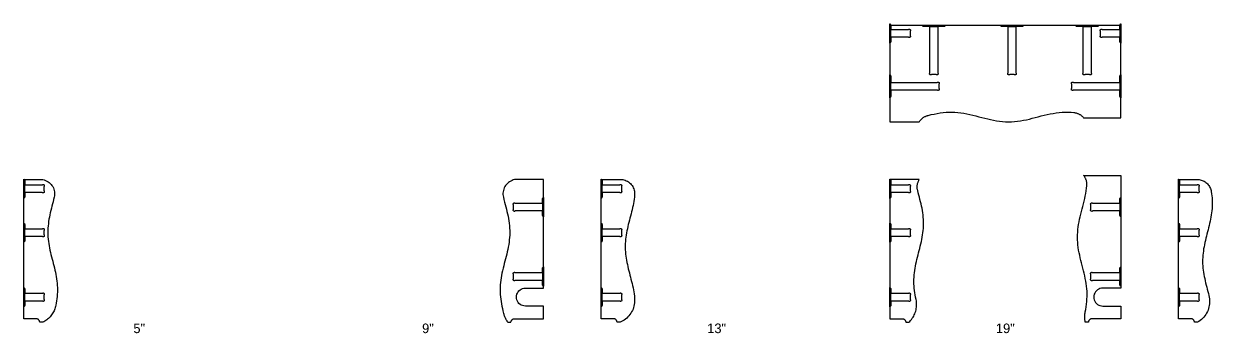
# Model space of a CAD drawing. Header units: inches. Extents: x 0 to 986, y -3 to 61.
# Drawn here: x 0 to 247, y -3 to 61.4 of the extents above; entities that cross this region are included whole.
import ezdxf
from ezdxf.enums import TextEntityAlignment as Align

# ---------------------------------------------------------------- set-up
doc = ezdxf.new("R2010")
doc.units = ezdxf.units.IN

msp = doc.modelspace()

# ---------------------------------------------------------------- linework, layer by layer
at = {"layer": 'BRACKET_CUT_LINE', "color": 4}
for p, q in [((180.2, 58.59), (180.2, 60.2)), ((188.33, 60.8), (189.94, 60.8)), ((204.58, 60.8), (206.19, 60.8)), ((220.2, 60.8), (221.82, 60.8)), ((227.8, 60.2), (227.8, 58.59)), ((180.2, 47.58), (180.2, 49.2)), ((227.8, 49.2), (227.8, 47.58)), ((0.2, 26.25), (0.2, 27.86)), ((120.2, 26.25), (120.2, 27.86)), ((180.2, 26.25), (180.2, 27.86)), ((240.2, 26.25), (240.2, 27.86)), ((107.8, 24.04), (107.8, 22.43)), ((227.8, 24.04), (227.8, 22.43)), ((0.2, 17.1), (0.2, 18.71)), ((120.2, 17.1), (120.2, 18.71)), ((180.2, 17.1), (180.2, 18.71)), ((240.2, 17.1), (240.2, 18.71)), ((107.8, 9.59), (107.8, 7.97)), ((227.8, 9.59), (227.8, 7.97)), ((0.2, 3.67), (0.2, 5.29)), ((120.2, 3.67), (120.2, 5.29)), ((180.2, 3.67), (180.2, 5.29)), ((240.2, 3.67), (240.2, 5.29))]:
    msp.add_line(p, q, dxfattribs=at)
at = {"layer": 'BRACKET_OUTLINE', "color": 6}
for points in [[(180, 61.4), (180.04, 61.36), (180.08, 61.32), (180.12, 61.27), (180.15, 61.22), (180.17, 61.17), (180.19, 61.11), (180.2, 61.06), (180.2, 61), (180.2, 60.2), (183.85, 60.2), (183.86, 60.22), (183.88, 60.23), (183.91, 60.24), (183.93, 60.25), (183.95, 60.26), (183.97, 60.27), (184, 60.27), (184.02, 60.27), (184.05, 60.27), (184.07, 60.27), (184.1, 60.26), (184.12, 60.25), (184.14, 60.24), (184.16, 60.23), (184.18, 60.22), (184.2, 60.2), (184.22, 60.18), (184.23, 60.16), (184.24, 60.14), (184.25, 60.12), (184.26, 60.1), (184.27, 60.07), (184.27, 60.05), (184.27, 60.02), (184.27, 60), (184.27, 59.97), (184.26, 59.95), (184.25, 59.93), (184.24, 59.91), (184.23, 59.88), (184.22, 59.86), (184.2, 59.85), (184.2, 58.94), (184.22, 58.92), (184.23, 58.9), (184.24, 58.88), (184.25, 58.86), (184.26, 58.83), (184.27, 58.81), (184.27, 58.79), (184.27, 58.76), (184.27, 58.74), (184.27, 58.71), (184.26, 58.69), (184.25, 58.67), (184.24, 58.64), (184.23, 58.62), (184.22, 58.6), (184.2, 58.59), (184.18, 58.57), (184.16, 58.55), (184.14, 58.54), (184.12, 58.53), (184.1, 58.52), (184.07, 58.52), (184.05, 58.51), (184.02, 58.51), (184, 58.51), (183.97, 58.52), (183.95, 58.52), (183.93, 58.53), (183.91, 58.54), (183.88, 58.55), (183.86, 58.57), (183.85, 58.59), (180.2, 58.59), (180.2, 57.78), (180.2, 57.73), (180.19, 57.67), (180.17, 57.61), (180.15, 57.56), (180.12, 57.51), (180.08, 57.46), (180.04, 57.42), (180, 57.38), (180, 61.4)], [(191.53, 61), (191.49, 60.96), (191.45, 60.92), (191.4, 60.88), (191.35, 60.85), (191.3, 60.83), (191.24, 60.81), (191.18, 60.8), (191.12, 60.8), (189.94, 60.8), (189.94, 51.15), (189.96, 51.14), (189.98, 51.12), (189.99, 51.09), (190, 51.07), (190.01, 51.05), (190.01, 51.03), (190.02, 51), (190.02, 50.98), (190.02, 50.95), (190.01, 50.93), (190.01, 50.9), (190, 50.88), (189.99, 50.86), (189.98, 50.84), (189.96, 50.82), (189.94, 50.8), (189.93, 50.78), (189.91, 50.77), (189.89, 50.76), (189.86, 50.75), (189.84, 50.74), (189.82, 50.73), (189.79, 50.73), (189.77, 50.73), (189.74, 50.73), (189.72, 50.73), (189.7, 50.74), (189.67, 50.75), (189.65, 50.76), (189.63, 50.77), (189.61, 50.78), (189.59, 50.8), (188.68, 50.8), (188.67, 50.78), (188.65, 50.77), (188.62, 50.76), (188.6, 50.75), (188.58, 50.74), (188.56, 50.73), (188.53, 50.73), (188.51, 50.73), (188.48, 50.73), (188.46, 50.73), (188.43, 50.74), (188.41, 50.75), (188.39, 50.76), (188.37, 50.77), (188.35, 50.78), (188.33, 50.8), (188.31, 50.82), (188.3, 50.84), (188.29, 50.86), (188.28, 50.88), (188.27, 50.9), (188.26, 50.93), (188.26, 50.95), (188.26, 50.98), (188.26, 51), (188.26, 51.03), (188.27, 51.05), (188.28, 51.07), (188.29, 51.09), (188.3, 51.12), (188.31, 51.14), (188.33, 51.15), (188.33, 60.8), (187.15, 60.8), (187.09, 60.8), (187.04, 60.81), (186.98, 60.83), (186.93, 60.85), (186.88, 60.88), (186.83, 60.92), (186.79, 60.96), (186.75, 61), (191.53, 61)], [(207.78, 61), (207.74, 60.96), (207.7, 60.92), (207.65, 60.88), (207.6, 60.85), (207.55, 60.83), (207.49, 60.81), (207.43, 60.8), (207.38, 60.8), (206.19, 60.8), (206.19, 51.15), (206.21, 51.14), (206.23, 51.12), (206.24, 51.09), (206.25, 51.07), (206.26, 51.05), (206.26, 51.03), (206.27, 51), (206.27, 50.98), (206.27, 50.95), (206.26, 50.93), (206.26, 50.9), (206.25, 50.88), (206.24, 50.86), (206.23, 50.84), (206.21, 50.82), (206.19, 50.8), (206.18, 50.78), (206.16, 50.77), (206.14, 50.76), (206.11, 50.75), (206.09, 50.74), (206.07, 50.73), (206.04, 50.73), (206.02, 50.73), (205.99, 50.73), (205.97, 50.73), (205.95, 50.74), (205.92, 50.75), (205.9, 50.76), (205.88, 50.77), (205.86, 50.78), (205.84, 50.8), (204.93, 50.8), (204.92, 50.78), (204.9, 50.77), (204.87, 50.76), (204.85, 50.75), (204.83, 50.74), (204.81, 50.73), (204.78, 50.73), (204.76, 50.73), (204.73, 50.73), (204.71, 50.73), (204.68, 50.74), (204.66, 50.75), (204.64, 50.76), (204.62, 50.77), (204.6, 50.78), (204.58, 50.8), (204.56, 50.82), (204.55, 50.84), (204.54, 50.86), (204.53, 50.88), (204.52, 50.9), (204.51, 50.93), (204.51, 50.95), (204.51, 50.98), (204.51, 51), (204.51, 51.03), (204.52, 51.05), (204.53, 51.07), (204.54, 51.09), (204.55, 51.12), (204.56, 51.14), (204.58, 51.15), (204.58, 60.8), (203.4, 60.8), (203.34, 60.8), (203.29, 60.81), (203.23, 60.83), (203.18, 60.85), (203.13, 60.88), (203.08, 60.92), (203.04, 60.96), (203, 61), (207.78, 61)], [(223.4, 61), (223.36, 60.96), (223.32, 60.92), (223.27, 60.88), (223.22, 60.85), (223.17, 60.83), (223.11, 60.81), (223.06, 60.8), (223, 60.8), (221.82, 60.8), (221.82, 51.15), (221.84, 51.14), (221.85, 51.12), (221.86, 51.09), (221.87, 51.07), (221.88, 51.05), (221.89, 51.03), (221.89, 51), (221.89, 50.98), (221.89, 50.95), (221.89, 50.93), (221.88, 50.9), (221.87, 50.88), (221.86, 50.86), (221.85, 50.84), (221.84, 50.82), (221.82, 50.8), (221.8, 50.78), (221.78, 50.77), (221.76, 50.76), (221.74, 50.75), (221.72, 50.74), (221.69, 50.73), (221.67, 50.73), (221.64, 50.73), (221.62, 50.73), (221.59, 50.73), (221.57, 50.74), (221.55, 50.75), (221.53, 50.76), (221.5, 50.77), (221.48, 50.78), (221.47, 50.8), (220.56, 50.8), (220.54, 50.78), (220.52, 50.77), (220.5, 50.76), (220.48, 50.75), (220.45, 50.74), (220.43, 50.73), (220.41, 50.73), (220.38, 50.73), (220.36, 50.73), (220.33, 50.73), (220.31, 50.74), (220.29, 50.75), (220.26, 50.76), (220.24, 50.77), (220.22, 50.78), (220.2, 50.8), (220.19, 50.82), (220.17, 50.84), (220.16, 50.86), (220.15, 50.88), (220.14, 50.9), (220.14, 50.93), (220.13, 50.95), (220.13, 50.98), (220.13, 51), (220.14, 51.03), (220.14, 51.05), (220.15, 51.07), (220.16, 51.09), (220.17, 51.12), (220.19, 51.14), (220.2, 51.15), (220.2, 60.8), (219.03, 60.8), (218.97, 60.8), (218.91, 60.81), (218.85, 60.83), (218.8, 60.85), (218.75, 60.88), (218.7, 60.92), (218.66, 60.96), (218.62, 61), (223.4, 61)], [(228, 57.38), (227.96, 57.42), (227.92, 57.46), (227.88, 57.51), (227.85, 57.56), (227.83, 57.61), (227.81, 57.67), (227.8, 57.73), (227.8, 57.78), (227.8, 58.59), (224.15, 58.59), (224.14, 58.57), (224.12, 58.55), (224.09, 58.54), (224.07, 58.53), (224.05, 58.52), (224.03, 58.52), (224, 58.51), (223.98, 58.51), (223.95, 58.51), (223.93, 58.52), (223.9, 58.52), (223.88, 58.53), (223.86, 58.54), (223.84, 58.55), (223.82, 58.57), (223.8, 58.59), (223.78, 58.6), (223.77, 58.62), (223.76, 58.64), (223.75, 58.67), (223.74, 58.69), (223.73, 58.71), (223.73, 58.74), (223.73, 58.76), (223.73, 58.79), (223.73, 58.81), (223.74, 58.83), (223.75, 58.86), (223.76, 58.88), (223.77, 58.9), (223.78, 58.92), (223.8, 58.94), (223.8, 59.85), (223.78, 59.86), (223.77, 59.88), (223.76, 59.91), (223.75, 59.93), (223.74, 59.95), (223.73, 59.97), (223.73, 60), (223.73, 60.02), (223.73, 60.05), (223.73, 60.07), (223.74, 60.1), (223.75, 60.12), (223.76, 60.14), (223.77, 60.16), (223.78, 60.18), (223.8, 60.2), (223.82, 60.22), (223.84, 60.23), (223.86, 60.24), (223.88, 60.25), (223.9, 60.26), (223.93, 60.27), (223.95, 60.27), (223.98, 60.27), (224, 60.27), (224.03, 60.27), (224.05, 60.26), (224.07, 60.25), (224.09, 60.24), (224.12, 60.23), (224.14, 60.22), (224.15, 60.2), (227.8, 60.2), (227.8, 61), (227.8, 61.06), (227.81, 61.11), (227.83, 61.17), (227.85, 61.22), (227.88, 61.27), (227.92, 61.32), (227.96, 61.36), (228, 61.4), (228, 57.38)], [(180, 50.78), (180.04, 50.74), (180.08, 50.7), (180.12, 50.65), (180.15, 50.6), (180.17, 50.55), (180.19, 50.49), (180.2, 50.43), (180.2, 50.38), (180.2, 49.2), (189.85, 49.2), (189.86, 49.21), (189.88, 49.23), (189.91, 49.24), (189.93, 49.25), (189.95, 49.26), (189.97, 49.26), (190, 49.27), (190.02, 49.27), (190.05, 49.27), (190.07, 49.26), (190.1, 49.26), (190.12, 49.25), (190.14, 49.24), (190.16, 49.23), (190.18, 49.21), (190.2, 49.2), (190.22, 49.18), (190.23, 49.16), (190.24, 49.14), (190.25, 49.11), (190.26, 49.09), (190.27, 49.07), (190.27, 49.04), (190.27, 49.02), (190.27, 48.99), (190.27, 48.97), (190.26, 48.95), (190.25, 48.92), (190.24, 48.9), (190.23, 48.88), (190.22, 48.86), (190.2, 48.84), (190.2, 47.93), (190.22, 47.92), (190.23, 47.9), (190.24, 47.87), (190.25, 47.85), (190.26, 47.83), (190.27, 47.81), (190.27, 47.78), (190.27, 47.76), (190.27, 47.73), (190.27, 47.71), (190.26, 47.68), (190.25, 47.66), (190.24, 47.64), (190.23, 47.62), (190.22, 47.6), (190.2, 47.58), (190.18, 47.56), (190.16, 47.55), (190.14, 47.54), (190.12, 47.53), (190.1, 47.52), (190.07, 47.51), (190.05, 47.51), (190.02, 47.51), (190, 47.51), (189.97, 47.51), (189.95, 47.52), (189.93, 47.53), (189.91, 47.54), (189.88, 47.55), (189.86, 47.56), (189.85, 47.58), (180.2, 47.58), (180.2, 46.4), (180.2, 46.34), (180.19, 46.29), (180.17, 46.23), (180.15, 46.18), (180.12, 46.13), (180.08, 46.08), (180.04, 46.04), (180, 46), (180, 50.78)], [(228, 46), (227.96, 46.04), (227.92, 46.08), (227.88, 46.13), (227.85, 46.18), (227.83, 46.23), (227.81, 46.29), (227.8, 46.34), (227.8, 46.4), (227.8, 47.58), (218.15, 47.58), (218.14, 47.56), (218.12, 47.55), (218.09, 47.54), (218.07, 47.53), (218.05, 47.52), (218.03, 47.51), (218, 47.51), (217.98, 47.51), (217.95, 47.51), (217.93, 47.51), (217.9, 47.52), (217.88, 47.53), (217.86, 47.54), (217.84, 47.55), (217.82, 47.56), (217.8, 47.58), (217.78, 47.6), (217.77, 47.62), (217.76, 47.64), (217.75, 47.66), (217.74, 47.68), (217.73, 47.71), (217.73, 47.73), (217.73, 47.76), (217.73, 47.78), (217.73, 47.81), (217.74, 47.83), (217.75, 47.85), (217.76, 47.87), (217.77, 47.9), (217.78, 47.92), (217.8, 47.93), (217.8, 48.84), (217.78, 48.86), (217.77, 48.88), (217.76, 48.9), (217.75, 48.92), (217.74, 48.95), (217.73, 48.97), (217.73, 48.99), (217.73, 49.02), (217.73, 49.04), (217.73, 49.07), (217.74, 49.09), (217.75, 49.11), (217.76, 49.14), (217.77, 49.16), (217.78, 49.18), (217.8, 49.2), (217.82, 49.21), (217.84, 49.23), (217.86, 49.24), (217.88, 49.25), (217.9, 49.26), (217.93, 49.26), (217.95, 49.27), (217.98, 49.27), (218, 49.27), (218.03, 49.26), (218.05, 49.26), (218.07, 49.25), (218.09, 49.24), (218.12, 49.23), (218.14, 49.21), (218.15, 49.2), (227.8, 49.2), (227.8, 50.38), (227.8, 50.43), (227.81, 50.49), (227.83, 50.55), (227.85, 50.6), (227.88, 50.65), (227.92, 50.7), (227.96, 50.74), (228, 50.78), (228, 46)], [(0, 29.06), (0.04, 29.03), (0.08, 28.99), (0.12, 28.94), (0.15, 28.89), (0.17, 28.84), (0.19, 28.78), (0.2, 28.72), (0.2, 28.66), (0.2, 27.86), (3.85, 27.86), (3.86, 27.88), (3.88, 27.9), (3.91, 27.91), (3.93, 27.92), (3.95, 27.93), (3.97, 27.93), (4, 27.94), (4.02, 27.94), (4.05, 27.94), (4.07, 27.93), (4.1, 27.93), (4.12, 27.92), (4.14, 27.91), (4.16, 27.9), (4.18, 27.88), (4.2, 27.86), (4.22, 27.85), (4.23, 27.83), (4.24, 27.81), (4.25, 27.78), (4.26, 27.76), (4.27, 27.74), (4.27, 27.71), (4.27, 27.69), (4.27, 27.66), (4.27, 27.64), (4.26, 27.62), (4.25, 27.59), (4.24, 27.57), (4.23, 27.55), (4.22, 27.53), (4.2, 27.51), (4.2, 26.6), (4.22, 26.59), (4.23, 26.57), (4.24, 26.54), (4.25, 26.52), (4.26, 26.5), (4.27, 26.48), (4.27, 26.45), (4.27, 26.43), (4.27, 26.4), (4.27, 26.38), (4.26, 26.35), (4.25, 26.33), (4.24, 26.31), (4.23, 26.29), (4.22, 26.27), (4.2, 26.25), (4.18, 26.23), (4.16, 26.22), (4.14, 26.21), (4.12, 26.2), (4.1, 26.19), (4.07, 26.18), (4.05, 26.18), (4.02, 26.18), (4, 26.18), (3.97, 26.18), (3.95, 26.19), (3.93, 26.2), (3.91, 26.21), (3.88, 26.22), (3.86, 26.23), (3.85, 26.25), (0.2, 26.25), (0.2, 25.45), (0.2, 25.39), (0.19, 25.34), (0.17, 25.28), (0.15, 25.23), (0.12, 25.18), (0.08, 25.13), (0.04, 25.09), (0, 25.05), (0, 29.06)], [(120, 29.06), (120.04, 29.03), (120.08, 28.99), (120.12, 28.94), (120.15, 28.89), (120.17, 28.84), (120.19, 28.78), (120.2, 28.72), (120.2, 28.66), (120.2, 27.86), (123.85, 27.86), (123.86, 27.88), (123.88, 27.9), (123.91, 27.91), (123.93, 27.92), (123.95, 27.93), (123.97, 27.93), (124, 27.94), (124.02, 27.94), (124.05, 27.94), (124.07, 27.93), (124.1, 27.93), (124.12, 27.92), (124.14, 27.91), (124.16, 27.9), (124.18, 27.88), (124.2, 27.86), (124.22, 27.85), (124.23, 27.83), (124.24, 27.81), (124.25, 27.78), (124.26, 27.76), (124.27, 27.74), (124.27, 27.71), (124.27, 27.69), (124.27, 27.66), (124.27, 27.64), (124.26, 27.62), (124.25, 27.59), (124.24, 27.57), (124.23, 27.55), (124.22, 27.53), (124.2, 27.51), (124.2, 26.6), (124.22, 26.59), (124.23, 26.57), (124.24, 26.54), (124.25, 26.52), (124.26, 26.5), (124.27, 26.48), (124.27, 26.45), (124.27, 26.43), (124.27, 26.4), (124.27, 26.38), (124.26, 26.35), (124.25, 26.33), (124.24, 26.31), (124.23, 26.29), (124.22, 26.27), (124.2, 26.25), (124.18, 26.23), (124.16, 26.22), (124.14, 26.21), (124.12, 26.2), (124.1, 26.19), (124.07, 26.18), (124.05, 26.18), (124.02, 26.18), (124, 26.18), (123.97, 26.18), (123.95, 26.19), (123.93, 26.2), (123.91, 26.21), (123.88, 26.22), (123.86, 26.23), (123.85, 26.25), (120.2, 26.25), (120.2, 25.45), (120.2, 25.39), (120.19, 25.34), (120.17, 25.28), (120.15, 25.23), (120.12, 25.18), (120.08, 25.13), (120.04, 25.09), (120, 25.05), (120, 29.06)], [(180, 29.06), (180.04, 29.03), (180.08, 28.99), (180.12, 28.94), (180.15, 28.89), (180.17, 28.84), (180.19, 28.78), (180.2, 28.72), (180.2, 28.66), (180.2, 27.86), (183.85, 27.86), (183.86, 27.88), (183.88, 27.9), (183.91, 27.91), (183.93, 27.92), (183.95, 27.93), (183.97, 27.93), (184, 27.94), (184.02, 27.94), (184.05, 27.94), (184.07, 27.93), (184.1, 27.93), (184.12, 27.92), (184.14, 27.91), (184.16, 27.9), (184.18, 27.88), (184.2, 27.86), (184.22, 27.85), (184.23, 27.83), (184.24, 27.81), (184.25, 27.78), (184.26, 27.76), (184.27, 27.74), (184.27, 27.71), (184.27, 27.69), (184.27, 27.66), (184.27, 27.64), (184.26, 27.62), (184.25, 27.59), (184.24, 27.57), (184.23, 27.55), (184.22, 27.53), (184.2, 27.51), (184.2, 26.6), (184.22, 26.59), (184.23, 26.57), (184.24, 26.54), (184.25, 26.52), (184.26, 26.5), (184.27, 26.48), (184.27, 26.45), (184.27, 26.43), (184.27, 26.4), (184.27, 26.38), (184.26, 26.35), (184.25, 26.33), (184.24, 26.31), (184.23, 26.29), (184.22, 26.27), (184.2, 26.25), (184.18, 26.23), (184.16, 26.22), (184.14, 26.21), (184.12, 26.2), (184.1, 26.19), (184.07, 26.18), (184.05, 26.18), (184.02, 26.18), (184, 26.18), (183.97, 26.18), (183.95, 26.19), (183.93, 26.2), (183.91, 26.21), (183.88, 26.22), (183.86, 26.23), (183.85, 26.25), (180.2, 26.25), (180.2, 25.45), (180.2, 25.39), (180.19, 25.34), (180.17, 25.28), (180.15, 25.23), (180.12, 25.18), (180.08, 25.13), (180.04, 25.09), (180, 25.05), (180, 29.06)], [(240, 29.06), (240.04, 29.03), (240.08, 28.99), (240.12, 28.94), (240.15, 28.89), (240.17, 28.84), (240.19, 28.78), (240.2, 28.72), (240.2, 28.66), (240.2, 27.86), (243.85, 27.86), (243.86, 27.88), (243.88, 27.9), (243.91, 27.91), (243.93, 27.92), (243.95, 27.93), (243.97, 27.93), (244, 27.94), (244.02, 27.94), (244.05, 27.94), (244.07, 27.93), (244.1, 27.93), (244.12, 27.92), (244.14, 27.91), (244.16, 27.9), (244.18, 27.88), (244.2, 27.86), (244.22, 27.85), (244.23, 27.83), (244.24, 27.81), (244.25, 27.78), (244.26, 27.76), (244.27, 27.74), (244.27, 27.71), (244.27, 27.69), (244.27, 27.66), (244.27, 27.64), (244.26, 27.62), (244.25, 27.59), (244.24, 27.57), (244.23, 27.55), (244.22, 27.53), (244.2, 27.51), (244.2, 26.6), (244.22, 26.59), (244.23, 26.57), (244.24, 26.54), (244.25, 26.52), (244.26, 26.5), (244.27, 26.48), (244.27, 26.45), (244.27, 26.43), (244.27, 26.4), (244.27, 26.38), (244.26, 26.35), (244.25, 26.33), (244.24, 26.31), (244.23, 26.29), (244.22, 26.27), (244.2, 26.25), (244.18, 26.23), (244.16, 26.22), (244.14, 26.21), (244.12, 26.2), (244.1, 26.19), (244.07, 26.18), (244.05, 26.18), (244.02, 26.18), (244, 26.18), (243.97, 26.18), (243.95, 26.19), (243.93, 26.2), (243.91, 26.21), (243.88, 26.22), (243.86, 26.23), (243.85, 26.25), (240.2, 26.25), (240.2, 25.45), (240.2, 25.39), (240.19, 25.34), (240.17, 25.28), (240.15, 25.23), (240.12, 25.18), (240.08, 25.13), (240.04, 25.09), (240, 25.05), (240, 29.06)], [(108, 21.23), (107.96, 21.26), (107.92, 21.3), (107.88, 21.35), (107.85, 21.4), (107.83, 21.45), (107.81, 21.51), (107.8, 21.57), (107.8, 21.62), (107.8, 22.43), (102.15, 22.43), (102.14, 22.41), (102.12, 22.39), (102.09, 22.38), (102.07, 22.37), (102.05, 22.36), (102.03, 22.36), (102, 22.35), (101.98, 22.35), (101.95, 22.35), (101.93, 22.36), (101.9, 22.36), (101.88, 22.37), (101.86, 22.38), (101.84, 22.39), (101.82, 22.41), (101.8, 22.43), (101.78, 22.44), (101.77, 22.46), (101.76, 22.48), (101.75, 22.51), (101.74, 22.53), (101.73, 22.55), (101.73, 22.58), (101.73, 22.6), (101.73, 22.63), (101.73, 22.65), (101.74, 22.67), (101.75, 22.7), (101.76, 22.72), (101.77, 22.74), (101.78, 22.76), (101.8, 22.78), (101.8, 23.69), (101.78, 23.7), (101.77, 23.72), (101.76, 23.75), (101.75, 23.77), (101.74, 23.79), (101.73, 23.81), (101.73, 23.84), (101.73, 23.86), (101.73, 23.89), (101.73, 23.91), (101.74, 23.94), (101.75, 23.96), (101.76, 23.98), (101.77, 24), (101.78, 24.02), (101.8, 24.04), (101.82, 24.06), (101.84, 24.07), (101.86, 24.08), (101.88, 24.09), (101.9, 24.1), (101.93, 24.11), (101.95, 24.11), (101.98, 24.11), (102, 24.11), (102.03, 24.11), (102.05, 24.1), (102.07, 24.09), (102.09, 24.08), (102.12, 24.07), (102.14, 24.06), (102.15, 24.04), (107.8, 24.04), (107.8, 24.84), (107.8, 24.9), (107.81, 24.95), (107.83, 25.01), (107.85, 25.06), (107.88, 25.11), (107.92, 25.16), (107.96, 25.2), (108, 25.24), (108, 21.23)], [(228, 21.23), (227.96, 21.26), (227.92, 21.3), (227.88, 21.35), (227.85, 21.4), (227.83, 21.45), (227.81, 21.51), (227.8, 21.57), (227.8, 21.62), (227.8, 22.43), (222.15, 22.43), (222.14, 22.41), (222.12, 22.39), (222.09, 22.38), (222.07, 22.37), (222.05, 22.36), (222.03, 22.36), (222, 22.35), (221.98, 22.35), (221.95, 22.35), (221.93, 22.36), (221.9, 22.36), (221.88, 22.37), (221.86, 22.38), (221.84, 22.39), (221.82, 22.41), (221.8, 22.43), (221.78, 22.44), (221.77, 22.46), (221.76, 22.48), (221.75, 22.51), (221.74, 22.53), (221.73, 22.55), (221.73, 22.58), (221.73, 22.6), (221.73, 22.63), (221.73, 22.65), (221.74, 22.67), (221.75, 22.7), (221.76, 22.72), (221.77, 22.74), (221.78, 22.76), (221.8, 22.78), (221.8, 23.69), (221.78, 23.7), (221.77, 23.72), (221.76, 23.75), (221.75, 23.77), (221.74, 23.79), (221.73, 23.81), (221.73, 23.84), (221.73, 23.86), (221.73, 23.89), (221.73, 23.91), (221.74, 23.94), (221.75, 23.96), (221.76, 23.98), (221.77, 24), (221.78, 24.02), (221.8, 24.04), (221.82, 24.06), (221.84, 24.07), (221.86, 24.08), (221.88, 24.09), (221.9, 24.1), (221.93, 24.11), (221.95, 24.11), (221.98, 24.11), (222, 24.11), (222.03, 24.11), (222.05, 24.1), (222.07, 24.09), (222.09, 24.08), (222.12, 24.07), (222.14, 24.06), (222.15, 24.04), (227.8, 24.04), (227.8, 24.84), (227.8, 24.9), (227.81, 24.95), (227.83, 25.01), (227.85, 25.06), (227.88, 25.11), (227.92, 25.16), (227.96, 25.2), (228, 25.24), (228, 21.23)], [(0, 19.91), (0.04, 19.88), (0.08, 19.84), (0.12, 19.79), (0.15, 19.74), (0.17, 19.69), (0.19, 19.63), (0.2, 19.57), (0.2, 19.52), (0.2, 18.71), (3.85, 18.71), (3.86, 18.73), (3.88, 18.75), (3.91, 18.76), (3.93, 18.77), (3.95, 18.78), (3.97, 18.78), (4, 18.79), (4.02, 18.79), (4.05, 18.79), (4.07, 18.78), (4.1, 18.78), (4.12, 18.77), (4.14, 18.76), (4.16, 18.75), (4.18, 18.73), (4.2, 18.71), (4.22, 18.7), (4.23, 18.68), (4.24, 18.66), (4.25, 18.63), (4.26, 18.61), (4.27, 18.59), (4.27, 18.56), (4.27, 18.54), (4.27, 18.51), (4.27, 18.49), (4.26, 18.47), (4.25, 18.44), (4.24, 18.42), (4.23, 18.4), (4.22, 18.38), (4.2, 18.36), (4.2, 17.45), (4.22, 17.44), (4.23, 17.42), (4.24, 17.39), (4.25, 17.37), (4.26, 17.35), (4.27, 17.33), (4.27, 17.3), (4.27, 17.28), (4.27, 17.25), (4.27, 17.23), (4.26, 17.2), (4.25, 17.18), (4.24, 17.16), (4.23, 17.14), (4.22, 17.12), (4.2, 17.1), (4.18, 17.08), (4.16, 17.07), (4.14, 17.06), (4.12, 17.05), (4.1, 17.04), (4.07, 17.03), (4.05, 17.03), (4.02, 17.03), (4, 17.03), (3.97, 17.03), (3.95, 17.04), (3.93, 17.05), (3.91, 17.06), (3.88, 17.07), (3.86, 17.08), (3.85, 17.1), (0.2, 17.1), (0.2, 16.3), (0.2, 16.24), (0.19, 16.19), (0.17, 16.13), (0.15, 16.08), (0.12, 16.03), (0.08, 15.98), (0.04, 15.94), (0, 15.9), (0, 19.91)], [(120, 19.91), (120.04, 19.88), (120.08, 19.84), (120.12, 19.79), (120.15, 19.74), (120.17, 19.69), (120.19, 19.63), (120.2, 19.57), (120.2, 19.52), (120.2, 18.71), (123.85, 18.71), (123.86, 18.73), (123.88, 18.75), (123.91, 18.76), (123.93, 18.77), (123.95, 18.78), (123.97, 18.78), (124, 18.79), (124.02, 18.79), (124.05, 18.79), (124.07, 18.78), (124.1, 18.78), (124.12, 18.77), (124.14, 18.76), (124.16, 18.75), (124.18, 18.73), (124.2, 18.71), (124.22, 18.7), (124.23, 18.68), (124.24, 18.66), (124.25, 18.63), (124.26, 18.61), (124.27, 18.59), (124.27, 18.56), (124.27, 18.54), (124.27, 18.51), (124.27, 18.49), (124.26, 18.47), (124.25, 18.44), (124.24, 18.42), (124.23, 18.4), (124.22, 18.38), (124.2, 18.36), (124.2, 17.45), (124.22, 17.44), (124.23, 17.42), (124.24, 17.39), (124.25, 17.37), (124.26, 17.35), (124.27, 17.33), (124.27, 17.3), (124.27, 17.28), (124.27, 17.25), (124.27, 17.23), (124.26, 17.2), (124.25, 17.18), (124.24, 17.16), (124.23, 17.14), (124.22, 17.12), (124.2, 17.1), (124.18, 17.08), (124.16, 17.07), (124.14, 17.06), (124.12, 17.05), (124.1, 17.04), (124.07, 17.03), (124.05, 17.03), (124.02, 17.03), (124, 17.03), (123.97, 17.03), (123.95, 17.04), (123.93, 17.05), (123.91, 17.06), (123.88, 17.07), (123.86, 17.08), (123.85, 17.1), (120.2, 17.1), (120.2, 16.3), (120.2, 16.24), (120.19, 16.19), (120.17, 16.13), (120.15, 16.08), (120.12, 16.03), (120.08, 15.98), (120.04, 15.94), (120, 15.9), (120, 19.91)], [(180, 19.91), (180.04, 19.88), (180.08, 19.84), (180.12, 19.79), (180.15, 19.74), (180.17, 19.69), (180.19, 19.63), (180.2, 19.57), (180.2, 19.52), (180.2, 18.71), (183.85, 18.71), (183.86, 18.73), (183.88, 18.75), (183.91, 18.76), (183.93, 18.77), (183.95, 18.78), (183.97, 18.78), (184, 18.79), (184.02, 18.79), (184.05, 18.79), (184.07, 18.78), (184.1, 18.78), (184.12, 18.77), (184.14, 18.76), (184.16, 18.75), (184.18, 18.73), (184.2, 18.71), (184.22, 18.7), (184.23, 18.68), (184.24, 18.66), (184.25, 18.63), (184.26, 18.61), (184.27, 18.59), (184.27, 18.56), (184.27, 18.54), (184.27, 18.51), (184.27, 18.49), (184.26, 18.47), (184.25, 18.44), (184.24, 18.42), (184.23, 18.4), (184.22, 18.38), (184.2, 18.36), (184.2, 17.45), (184.22, 17.44), (184.23, 17.42), (184.24, 17.39), (184.25, 17.37), (184.26, 17.35), (184.27, 17.33), (184.27, 17.3), (184.27, 17.28), (184.27, 17.25), (184.27, 17.23), (184.26, 17.2), (184.25, 17.18), (184.24, 17.16), (184.23, 17.14), (184.22, 17.12), (184.2, 17.1), (184.18, 17.08), (184.16, 17.07), (184.14, 17.06), (184.12, 17.05), (184.1, 17.04), (184.07, 17.03), (184.05, 17.03), (184.02, 17.03), (184, 17.03), (183.97, 17.03), (183.95, 17.04), (183.93, 17.05), (183.91, 17.06), (183.88, 17.07), (183.86, 17.08), (183.85, 17.1), (180.2, 17.1), (180.2, 16.3), (180.2, 16.24), (180.19, 16.19), (180.17, 16.13), (180.15, 16.08), (180.12, 16.03), (180.08, 15.98), (180.04, 15.94), (180, 15.9), (180, 19.91)], [(240, 19.91), (240.04, 19.88), (240.08, 19.84), (240.12, 19.79), (240.15, 19.74), (240.17, 19.69), (240.19, 19.63), (240.2, 19.57), (240.2, 19.52), (240.2, 18.71), (243.85, 18.71), (243.86, 18.73), (243.88, 18.75), (243.91, 18.76), (243.93, 18.77), (243.95, 18.78), (243.97, 18.78), (244, 18.79), (244.02, 18.79), (244.05, 18.79), (244.07, 18.78), (244.1, 18.78), (244.12, 18.77), (244.14, 18.76), (244.16, 18.75), (244.18, 18.73), (244.2, 18.71), (244.22, 18.7), (244.23, 18.68), (244.24, 18.66), (244.25, 18.63), (244.26, 18.61), (244.27, 18.59), (244.27, 18.56), (244.27, 18.54), (244.27, 18.51), (244.27, 18.49), (244.26, 18.47), (244.25, 18.44), (244.24, 18.42), (244.23, 18.4), (244.22, 18.38), (244.2, 18.36), (244.2, 17.45), (244.22, 17.44), (244.23, 17.42), (244.24, 17.39), (244.25, 17.37), (244.26, 17.35), (244.27, 17.33), (244.27, 17.3), (244.27, 17.28), (244.27, 17.25), (244.27, 17.23), (244.26, 17.2), (244.25, 17.18), (244.24, 17.16), (244.23, 17.14), (244.22, 17.12), (244.2, 17.1), (244.18, 17.08), (244.16, 17.07), (244.14, 17.06), (244.12, 17.05), (244.1, 17.04), (244.07, 17.03), (244.05, 17.03), (244.02, 17.03), (244, 17.03), (243.97, 17.03), (243.95, 17.04), (243.93, 17.05), (243.91, 17.06), (243.88, 17.07), (243.86, 17.08), (243.85, 17.1), (240.2, 17.1), (240.2, 16.3), (240.2, 16.24), (240.19, 16.19), (240.17, 16.13), (240.15, 16.08), (240.12, 16.03), (240.08, 15.98), (240.04, 15.94), (240, 15.9), (240, 19.91)], [(108, 6.77), (107.96, 6.81), (107.92, 6.85), (107.88, 6.9), (107.85, 6.95), (107.83, 7), (107.81, 7.06), (107.8, 7.12), (107.8, 7.17), (107.8, 7.97), (102.15, 7.97), (102.14, 7.96), (102.12, 7.94), (102.09, 7.93), (102.07, 7.92), (102.05, 7.91), (102.03, 7.91), (102, 7.9), (101.98, 7.9), (101.95, 7.9), (101.93, 7.91), (101.9, 7.91), (101.88, 7.92), (101.86, 7.93), (101.84, 7.94), (101.82, 7.96), (101.8, 7.97), (101.78, 7.99), (101.77, 8.01), (101.76, 8.03), (101.75, 8.06), (101.74, 8.08), (101.73, 8.1), (101.73, 8.13), (101.73, 8.15), (101.73, 8.18), (101.73, 8.2), (101.74, 8.22), (101.75, 8.25), (101.76, 8.27), (101.77, 8.29), (101.78, 8.31), (101.8, 8.33), (101.8, 9.24), (101.78, 9.25), (101.77, 9.27), (101.76, 9.3), (101.75, 9.32), (101.74, 9.34), (101.73, 9.36), (101.73, 9.39), (101.73, 9.41), (101.73, 9.44), (101.73, 9.46), (101.74, 9.49), (101.75, 9.51), (101.76, 9.53), (101.77, 9.55), (101.78, 9.57), (101.8, 9.59), (101.82, 9.61), (101.84, 9.62), (101.86, 9.63), (101.88, 9.64), (101.9, 9.65), (101.93, 9.66), (101.95, 9.66), (101.98, 9.66), (102, 9.66), (102.03, 9.66), (102.05, 9.65), (102.07, 9.64), (102.09, 9.63), (102.12, 9.62), (102.14, 9.61), (102.15, 9.59), (107.8, 9.59), (107.8, 10.39), (107.8, 10.45), (107.81, 10.5), (107.83, 10.56), (107.85, 10.61), (107.88, 10.66), (107.92, 10.71), (107.96, 10.75), (108, 10.79), (108, 6.77)], [(228, 6.77), (227.96, 6.81), (227.92, 6.85), (227.88, 6.9), (227.85, 6.95), (227.83, 7), (227.81, 7.06), (227.8, 7.12), (227.8, 7.17), (227.8, 7.97), (222.15, 7.97), (222.14, 7.96), (222.12, 7.94), (222.09, 7.93), (222.07, 7.92), (222.05, 7.91), (222.03, 7.91), (222, 7.9), (221.98, 7.9), (221.95, 7.9), (221.93, 7.91), (221.9, 7.91), (221.88, 7.92), (221.86, 7.93), (221.84, 7.94), (221.82, 7.96), (221.8, 7.97), (221.78, 7.99), (221.77, 8.01), (221.76, 8.03), (221.75, 8.06), (221.74, 8.08), (221.73, 8.1), (221.73, 8.13), (221.73, 8.15), (221.73, 8.18), (221.73, 8.2), (221.74, 8.22), (221.75, 8.25), (221.76, 8.27), (221.77, 8.29), (221.78, 8.31), (221.8, 8.33), (221.8, 9.24), (221.78, 9.25), (221.77, 9.27), (221.76, 9.3), (221.75, 9.32), (221.74, 9.34), (221.73, 9.36), (221.73, 9.39), (221.73, 9.41), (221.73, 9.44), (221.73, 9.46), (221.74, 9.49), (221.75, 9.51), (221.76, 9.53), (221.77, 9.55), (221.78, 9.57), (221.8, 9.59), (221.82, 9.61), (221.84, 9.62), (221.86, 9.63), (221.88, 9.64), (221.9, 9.65), (221.93, 9.66), (221.95, 9.66), (221.98, 9.66), (222, 9.66), (222.03, 9.66), (222.05, 9.65), (222.07, 9.64), (222.09, 9.63), (222.12, 9.62), (222.14, 9.61), (222.15, 9.59), (227.8, 9.59), (227.8, 10.39), (227.8, 10.45), (227.81, 10.5), (227.83, 10.56), (227.85, 10.61), (227.88, 10.66), (227.92, 10.71), (227.96, 10.75), (228, 10.79), (228, 6.77)], [(0, 6.49), (0.04, 6.45), (0.08, 6.41), (0.12, 6.36), (0.15, 6.31), (0.17, 6.26), (0.19, 6.2), (0.2, 6.15), (0.2, 6.09), (0.2, 5.29), (3.85, 5.29), (3.86, 5.31), (3.88, 5.32), (3.91, 5.33), (3.93, 5.34), (3.95, 5.35), (3.97, 5.36), (4, 5.36), (4.02, 5.36), (4.05, 5.36), (4.07, 5.36), (4.1, 5.35), (4.12, 5.34), (4.14, 5.33), (4.16, 5.32), (4.18, 5.31), (4.2, 5.29), (4.22, 5.27), (4.23, 5.25), (4.24, 5.23), (4.25, 5.21), (4.26, 5.19), (4.27, 5.16), (4.27, 5.14), (4.27, 5.11), (4.27, 5.09), (4.27, 5.06), (4.26, 5.04), (4.25, 5.02), (4.24, 5), (4.23, 4.97), (4.22, 4.95), (4.2, 4.94), (4.2, 4.03), (4.22, 4.01), (4.23, 3.99), (4.24, 3.97), (4.25, 3.95), (4.26, 3.92), (4.27, 3.9), (4.27, 3.88), (4.27, 3.85), (4.27, 3.83), (4.27, 3.8), (4.26, 3.78), (4.25, 3.76), (4.24, 3.73), (4.23, 3.71), (4.22, 3.69), (4.2, 3.67), (4.18, 3.66), (4.16, 3.64), (4.14, 3.63), (4.12, 3.62), (4.1, 3.61), (4.07, 3.61), (4.05, 3.6), (4.02, 3.6), (4, 3.6), (3.97, 3.61), (3.95, 3.61), (3.93, 3.62), (3.91, 3.63), (3.88, 3.64), (3.86, 3.66), (3.85, 3.67), (0.2, 3.67), (0.2, 2.88), (0.2, 2.82), (0.19, 2.76), (0.17, 2.7), (0.15, 2.65), (0.12, 2.6), (0.08, 2.55), (0.04, 2.51), (0, 2.48), (0, 6.49)], [(120, 6.49), (120.04, 6.45), (120.08, 6.41), (120.12, 6.36), (120.15, 6.31), (120.17, 6.26), (120.19, 6.2), (120.2, 6.15), (120.2, 6.09), (120.2, 5.29), (123.85, 5.29), (123.86, 5.31), (123.88, 5.32), (123.91, 5.33), (123.93, 5.34), (123.95, 5.35), (123.97, 5.36), (124, 5.36), (124.02, 5.36), (124.05, 5.36), (124.07, 5.36), (124.1, 5.35), (124.12, 5.34), (124.14, 5.33), (124.16, 5.32), (124.18, 5.31), (124.2, 5.29), (124.22, 5.27), (124.23, 5.25), (124.24, 5.23), (124.25, 5.21), (124.26, 5.19), (124.27, 5.16), (124.27, 5.14), (124.27, 5.11), (124.27, 5.09), (124.27, 5.06), (124.26, 5.04), (124.25, 5.02), (124.24, 5), (124.23, 4.97), (124.22, 4.95), (124.2, 4.94), (124.2, 4.03), (124.22, 4.01), (124.23, 3.99), (124.24, 3.97), (124.25, 3.95), (124.26, 3.92), (124.27, 3.9), (124.27, 3.88), (124.27, 3.85), (124.27, 3.83), (124.27, 3.8), (124.26, 3.78), (124.25, 3.76), (124.24, 3.73), (124.23, 3.71), (124.22, 3.69), (124.2, 3.67), (124.18, 3.66), (124.16, 3.64), (124.14, 3.63), (124.12, 3.62), (124.1, 3.61), (124.07, 3.61), (124.05, 3.6), (124.02, 3.6), (124, 3.6), (123.97, 3.61), (123.95, 3.61), (123.93, 3.62), (123.91, 3.63), (123.88, 3.64), (123.86, 3.66), (123.85, 3.67), (120.2, 3.67), (120.2, 2.88), (120.2, 2.82), (120.19, 2.76), (120.17, 2.7), (120.15, 2.65), (120.12, 2.6), (120.08, 2.55), (120.04, 2.51), (120, 2.48), (120, 6.49)], [(180, 6.49), (180.04, 6.45), (180.08, 6.41), (180.12, 6.36), (180.15, 6.31), (180.17, 6.26), (180.19, 6.2), (180.2, 6.15), (180.2, 6.09), (180.2, 5.29), (183.85, 5.29), (183.86, 5.31), (183.88, 5.32), (183.91, 5.33), (183.93, 5.34), (183.95, 5.35), (183.97, 5.36), (184, 5.36), (184.02, 5.36), (184.05, 5.36), (184.07, 5.36), (184.1, 5.35), (184.12, 5.34), (184.14, 5.33), (184.16, 5.32), (184.18, 5.31), (184.2, 5.29), (184.22, 5.27), (184.23, 5.25), (184.24, 5.23), (184.25, 5.21), (184.26, 5.19), (184.27, 5.16), (184.27, 5.14), (184.27, 5.11), (184.27, 5.09), (184.27, 5.06), (184.26, 5.04), (184.25, 5.02), (184.24, 5), (184.23, 4.97), (184.22, 4.95), (184.2, 4.94), (184.2, 4.03), (184.22, 4.01), (184.23, 3.99), (184.24, 3.97), (184.25, 3.95), (184.26, 3.92), (184.27, 3.9), (184.27, 3.88), (184.27, 3.85), (184.27, 3.83), (184.27, 3.8), (184.26, 3.78), (184.25, 3.76), (184.24, 3.73), (184.23, 3.71), (184.22, 3.69), (184.2, 3.67), (184.18, 3.66), (184.16, 3.64), (184.14, 3.63), (184.12, 3.62), (184.1, 3.61), (184.07, 3.61), (184.05, 3.6), (184.02, 3.6), (184, 3.6), (183.97, 3.61), (183.95, 3.61), (183.93, 3.62), (183.91, 3.63), (183.88, 3.64), (183.86, 3.66), (183.85, 3.67), (180.2, 3.67), (180.2, 2.88), (180.2, 2.82), (180.19, 2.76), (180.17, 2.7), (180.15, 2.65), (180.12, 2.6), (180.08, 2.55), (180.04, 2.51), (180, 2.48), (180, 6.49)], [(240, 6.49), (240.04, 6.45), (240.08, 6.41), (240.12, 6.36), (240.15, 6.31), (240.17, 6.26), (240.19, 6.2), (240.2, 6.15), (240.2, 6.09), (240.2, 5.29), (243.85, 5.29), (243.86, 5.31), (243.88, 5.32), (243.91, 5.33), (243.93, 5.34), (243.95, 5.35), (243.97, 5.36), (244, 5.36), (244.02, 5.36), (244.05, 5.36), (244.07, 5.36), (244.1, 5.35), (244.12, 5.34), (244.14, 5.33), (244.16, 5.32), (244.18, 5.31), (244.2, 5.29), (244.22, 5.27), (244.23, 5.25), (244.24, 5.23), (244.25, 5.21), (244.26, 5.19), (244.27, 5.16), (244.27, 5.14), (244.27, 5.11), (244.27, 5.09), (244.27, 5.06), (244.26, 5.04), (244.25, 5.02), (244.24, 5), (244.23, 4.97), (244.22, 4.95), (244.2, 4.94), (244.2, 4.03), (244.22, 4.01), (244.23, 3.99), (244.24, 3.97), (244.25, 3.95), (244.26, 3.92), (244.27, 3.9), (244.27, 3.88), (244.27, 3.85), (244.27, 3.83), (244.27, 3.8), (244.26, 3.78), (244.25, 3.76), (244.24, 3.73), (244.23, 3.71), (244.22, 3.69), (244.2, 3.67), (244.18, 3.66), (244.16, 3.64), (244.14, 3.63), (244.12, 3.62), (244.1, 3.61), (244.07, 3.61), (244.05, 3.6), (244.02, 3.6), (244, 3.6), (243.97, 3.61), (243.95, 3.61), (243.93, 3.62), (243.91, 3.63), (243.88, 3.64), (243.86, 3.66), (243.85, 3.67), (240.2, 3.67), (240.2, 2.88), (240.2, 2.82), (240.19, 2.76), (240.17, 2.7), (240.15, 2.65), (240.12, 2.6), (240.08, 2.55), (240.04, 2.51), (240, 2.48), (240, 6.49)]]:
    msp.add_lwpolyline(points, close=True, dxfattribs=at)
at = {"layer": 'SHELF_BACK', "color": 3}
msp.add_lwpolyline([(228, 61), (180, 61), (180, 40.96), (186.11, 40.96), (186.11, 40.96), (186.17, 41.06), (186.25, 41.17), (186.32, 41.27), (186.4, 41.36), (186.48, 41.46), (186.57, 41.54), (186.66, 41.63), (186.75, 41.71), (186.85, 41.79), (186.95, 41.87), (187.05, 41.94), (187.16, 42), (187.27, 42.06), (187.38, 42.12), (187.49, 42.17), (187.61, 42.22), (187.72, 42.26), (187.84, 42.3), (187.96, 42.33), (187.96, 42.33), (188.58, 42.48), (189.2, 42.61), (189.82, 42.73), (190.44, 42.83), (191.06, 42.91), (191.67, 42.97), (192.29, 42.99), (192.91, 43), (193.53, 42.98), (194.15, 42.93), (194.77, 42.85), (195.39, 42.76), (196, 42.64), (196.62, 42.51), (197.24, 42.37), (197.86, 42.21), (198.48, 42.05), (199.1, 41.89), (199.71, 41.73), (200.33, 41.58), (200.95, 41.44), (201.57, 41.31), (202.19, 41.21), (202.81, 41.12), (203.43, 41.05), (204.04, 41.01), (204.66, 41), (205.28, 41.01), (205.9, 41.05), (206.52, 41.11), (207.14, 41.2), (207.76, 41.31), (208.37, 41.43), (208.99, 41.57), (209.61, 41.72), (210.23, 41.88), (210.85, 42.04), (211.47, 42.2), (212.09, 42.36), (212.7, 42.51), (213.32, 42.64), (213.94, 42.75), (214.56, 42.85), (215.18, 42.92), (215.8, 42.97), (216.42, 43), (217.03, 43), (217.65, 42.97), (218.27, 42.91), (218.27, 42.91), (218.39, 42.9), (218.51, 42.88), (218.63, 42.85), (218.75, 42.82), (218.87, 42.79), (218.99, 42.75), (219.1, 42.7), (219.21, 42.66), (219.32, 42.6), (219.43, 42.54), (219.53, 42.48), (219.64, 42.41), (219.74, 42.34), (219.83, 42.27), (219.93, 42.19), (220.02, 42.11), (220.11, 42.02), (220.19, 41.93), (220.27, 41.84), (228, 41.84), (228, 61)], close=True, dxfattribs=at)
at = {"layer": 'SHELF_LEFT', "color": 5}
for points in [[(228, 0), (222, 0), (222, 0), (221.92, 0), (221.83, -0.02), (221.75, -0.04), (221.67, -0.07), (221.6, -0.11), (221.53, -0.16), (221.47, -0.22), (221.41, -0.28), (221.36, -0.35), (221.32, -0.42), (221.29, -0.5), (221.27, -0.58), (221.25, -0.67), (221.25, -0.75), (220.62, -0.75), (220.62, -0.75), (220.6, -0.64), (220.58, -0.53), (220.56, -0.41), (220.54, -0.3), (220.53, -0.18), (220.51, -0.07), (220.51, 0.04), (220.5, 0.16), (220.49, 0.27), (220.49, 0.39), (220.49, 0.5), (220.5, 0.62), (220.51, 0.73), (220.51, 0.85), (220.53, 0.96), (220.54, 1.08), (220.56, 1.19), (220.58, 1.3), (220.6, 1.41), (220.6, 1.41), (220.71, 1.95), (220.8, 2.49), (220.87, 3.02), (220.93, 3.56), (220.97, 4.09), (221, 4.63), (221, 5.17), (220.98, 5.7), (220.94, 6.24), (220.89, 6.77), (220.82, 7.31), (220.73, 7.85), (220.62, 8.38), (220.51, 8.92), (220.38, 9.45), (220.25, 9.99), (220.11, 10.52), (219.97, 11.06), (219.83, 11.6), (219.7, 12.13), (219.57, 12.67), (219.45, 13.2), (219.33, 13.74), (219.24, 14.28), (219.15, 14.81), (219.09, 15.35), (219.04, 15.88), (219.01, 16.42), (219, 16.96), (219.01, 17.49), (219.04, 18.03), (219.09, 18.56), (219.15, 19.1), (219.24, 19.63), (219.33, 20.17), (219.44, 20.71), (219.57, 21.24), (219.7, 21.78), (219.83, 22.31), (219.97, 22.85), (220.11, 23.39), (220.25, 23.92), (220.38, 24.46), (220.51, 24.99), (220.62, 25.53), (220.73, 26.07), (220.82, 26.6), (220.89, 27.14), (220.94, 27.67), (220.94, 27.67), (220.95, 27.8), (220.96, 27.92), (220.95, 28.04), (220.95, 28.16), (220.93, 28.28), (220.92, 28.41), (220.9, 28.53), (220.87, 28.65), (220.84, 28.76), (220.8, 28.88), (220.76, 29), (220.71, 29.11), (220.66, 29.22), (220.61, 29.33), (220.55, 29.44), (220.49, 29.54), (220.42, 29.64), (220.35, 29.74), (220.27, 29.84), (228, 29.84), (228, 6.38), (224.25, 6.38), (223.96, 6.35), (223.67, 6.28), (223.4, 6.17), (223.15, 6.02), (222.92, 5.83), (222.73, 5.6), (222.58, 5.35), (222.47, 5.08), (222.4, 4.79), (222.38, 4.5), (222.4, 4.21), (222.47, 3.92), (222.58, 3.65), (222.73, 3.4), (222.92, 3.17), (223.15, 2.98), (223.4, 2.83), (223.67, 2.72), (223.96, 2.65), (224.25, 2.62), (228, 2.62), (228, 0)], [(108, 0), (108, 2.62), (104.25, 2.62), (103.96, 2.65), (103.67, 2.72), (103.4, 2.83), (103.15, 2.98), (102.92, 3.17), (102.73, 3.4), (102.58, 3.65), (102.47, 3.92), (102.4, 4.21), (102.38, 4.5), (102.4, 4.79), (102.47, 5.08), (102.58, 5.35), (102.73, 5.6), (102.92, 5.83), (103.15, 6.02), (103.4, 6.17), (103.67, 6.28), (103.96, 6.35), (104.25, 6.38), (108, 6.38), (108, 29), (102.58, 29), (102.58, 29), (102.3, 28.99), (102.01, 28.95), (101.74, 28.88), (101.47, 28.78), (101.21, 28.66), (100.96, 28.52), (100.73, 28.36), (100.51, 28.17), (100.31, 27.96), (100.14, 27.73), (99.98, 27.49), (99.85, 27.24), (99.75, 26.97), (99.67, 26.7), (99.61, 26.42), (99.59, 26.13), (99.59, 25.85), (99.62, 25.56), (99.67, 25.28), (99.67, 25.28), (99.8, 24.79), (99.92, 24.29), (100.05, 23.8), (100.18, 23.31), (100.31, 22.81), (100.43, 22.32), (100.54, 21.83), (100.64, 21.33), (100.74, 20.84), (100.82, 20.35), (100.88, 19.86), (100.94, 19.36), (100.97, 18.87), (101, 18.38), (101, 17.88), (100.99, 17.39), (100.96, 16.9), (100.91, 16.4), (100.85, 15.91), (100.78, 15.42), (100.69, 14.92), (100.59, 14.43), (100.49, 13.94), (100.37, 13.44), (100.25, 12.95), (100.12, 12.46), (99.99, 11.97), (99.86, 11.47), (99.74, 10.98), (99.61, 10.49), (99.5, 9.99), (99.39, 9.5), (99.29, 9.01), (99.21, 8.51), (99.14, 8.02), (99.08, 7.53), (99.04, 7.03), (99.01, 6.54), (99, 6.05), (99.01, 5.55), (99.03, 5.06), (99.07, 4.57), (99.12, 4.08), (99.19, 3.58), (99.28, 3.09), (99.37, 2.6), (99.48, 2.1), (99.59, 1.61), (99.71, 1.12), (99.71, 1.12), (99.74, 1.01), (99.77, 0.9), (99.8, 0.8), (99.84, 0.69), (99.87, 0.59), (99.91, 0.49), (99.96, 0.39), (100, 0.29), (100.05, 0.19), (100.09, 0.09), (100.15, -0.01), (100.2, -0.11), (100.25, -0.2), (100.31, -0.3), (100.37, -0.39), (100.43, -0.48), (100.49, -0.57), (100.56, -0.66), (100.62, -0.75), (101.25, -0.75), (101.25, -0.75), (101.25, -0.67), (101.27, -0.58), (101.29, -0.5), (101.32, -0.42), (101.36, -0.35), (101.41, -0.28), (101.47, -0.22), (101.53, -0.16), (101.6, -0.11), (101.67, -0.07), (101.75, -0.04), (101.83, -0.02), (101.92, 0), (102, 0), (108, 0)]]:
    msp.add_lwpolyline(points, close=True, dxfattribs=at)
at = {"layer": 'SHELF_RIGHT', "color": 1}
for points in [[(0, 0), (0, 29), (3.42, 29), (3.42, 29), (3.7, 28.99), (3.99, 28.95), (4.26, 28.88), (4.53, 28.78), (4.79, 28.66), (5.04, 28.52), (5.27, 28.36), (5.49, 28.17), (5.69, 27.96), (5.86, 27.73), (6.02, 27.49), (6.15, 27.24), (6.25, 26.97), (6.33, 26.7), (6.39, 26.42), (6.41, 26.13), (6.41, 25.85), (6.38, 25.56), (6.33, 25.28), (6.33, 25.28), (6.21, 24.82), (6.09, 24.36), (5.97, 23.9), (5.86, 23.44), (5.74, 22.99), (5.62, 22.53), (5.52, 22.07), (5.41, 21.61), (5.32, 21.15), (5.24, 20.69), (5.17, 20.23), (5.11, 19.77), (5.06, 19.31), (5.02, 18.86), (5.01, 18.4), (5, 17.94), (5.01, 17.48), (5.03, 17.02), (5.07, 16.56), (5.12, 16.1), (5.18, 15.64), (5.26, 15.18), (5.35, 14.73), (5.44, 14.27), (5.54, 13.81), (5.65, 13.35), (5.77, 12.89), (5.89, 12.43), (6.01, 11.97), (6.13, 11.51), (6.24, 11.05), (6.36, 10.6), (6.47, 10.14), (6.57, 9.68), (6.67, 9.22), (6.75, 8.76), (6.82, 8.3), (6.89, 7.84), (6.94, 7.38), (6.97, 6.93), (6.99, 6.47), (7, 6.01), (6.99, 5.55), (6.97, 5.09), (6.94, 4.63), (6.89, 4.17), (6.83, 3.71), (6.75, 3.25), (6.67, 2.8), (6.67, 2.8), (6.62, 2.56), (6.55, 2.32), (6.48, 2.09), (6.39, 1.86), (6.29, 1.64), (6.18, 1.42), (6.06, 1.21), (5.93, 1), (5.79, 0.8), (5.65, 0.6), (5.49, 0.42), (5.32, 0.24), (5.14, 0.07), (4.96, -0.09), (4.77, -0.24), (4.57, -0.38), (4.37, -0.52), (4.15, -0.64), (3.94, -0.75), (3.31, -0.75), (3.31, -0.75), (3.31, -0.67), (3.29, -0.58), (3.27, -0.5), (3.24, -0.42), (3.2, -0.35), (3.15, -0.28), (3.09, -0.22), (3.03, -0.16), (2.96, -0.11), (2.89, -0.07), (2.81, -0.04), (2.73, -0.02), (2.65, 0), (2.56, 0), (0, 0)], [(120, 0), (120, 29), (123.96, 29), (123.96, 29), (124.22, 28.99), (124.48, 28.95), (124.73, 28.9), (124.98, 28.82), (125.22, 28.72), (125.45, 28.6), (125.68, 28.46), (125.88, 28.3), (126.08, 28.12), (126.25, 27.93), (126.41, 27.73), (126.55, 27.51), (126.67, 27.27), (126.77, 27.03), (126.85, 26.78), (126.91, 26.53), (126.95, 26.27), (126.96, 26.01), (126.95, 25.75), (126.95, 25.75), (126.9, 25.31), (126.85, 24.87), (126.78, 24.43), (126.71, 23.99), (126.62, 23.56), (126.53, 23.12), (126.43, 22.68), (126.32, 22.24), (126.21, 21.8), (126.1, 21.36), (125.98, 20.93), (125.87, 20.49), (125.75, 20.05), (125.64, 19.61), (125.54, 19.17), (125.44, 18.73), (125.35, 18.3), (125.27, 17.86), (125.19, 17.42), (125.13, 16.98), (125.08, 16.54), (125.04, 16.1), (125.02, 15.67), (125, 15.23), (125, 14.79), (125.01, 14.35), (125.04, 13.91), (125.08, 13.47), (125.13, 13.04), (125.19, 12.6), (125.26, 12.16), (125.35, 11.72), (125.44, 11.28), (125.54, 10.84), (125.64, 10.41), (125.75, 9.97), (125.86, 9.53), (125.98, 9.09), (126.09, 8.65), (126.2, 8.21), (126.31, 7.78), (126.42, 7.34), (126.52, 6.9), (126.62, 6.46), (126.7, 6.02), (126.78, 5.58), (126.85, 5.15), (126.9, 4.71), (126.95, 4.27), (126.95, 4.27), (126.96, 3.94), (126.96, 3.61), (126.93, 3.28), (126.88, 2.96), (126.82, 2.64), (126.73, 2.32), (126.62, 2.01), (126.48, 1.71), (126.33, 1.42), (126.17, 1.13), (125.98, 0.86), (125.77, 0.61), (125.55, 0.36), (125.32, 0.13), (125.06, -0.08), (124.8, -0.27), (124.52, -0.45), (124.24, -0.61), (123.94, -0.75), (123.31, -0.75), (123.31, -0.75), (123.31, -0.67), (123.29, -0.58), (123.27, -0.5), (123.24, -0.42), (123.2, -0.35), (123.15, -0.28), (123.09, -0.22), (123.03, -0.16), (122.96, -0.11), (122.89, -0.07), (122.81, -0.04), (122.73, -0.02), (122.65, 0), (122.56, 0), (120, 0)], [(180, 0), (182.56, 0), (182.56, 0), (182.65, 0), (182.73, -0.02), (182.81, -0.04), (182.89, -0.07), (182.96, -0.11), (183.03, -0.16), (183.09, -0.22), (183.15, -0.28), (183.2, -0.35), (183.24, -0.42), (183.27, -0.5), (183.29, -0.58), (183.31, -0.67), (183.31, -0.75), (183.94, -0.75), (183.94, -0.75), (184.14, -0.56), (184.32, -0.36), (184.5, -0.14), (184.66, 0.08), (184.82, 0.31), (184.96, 0.54), (185.08, 0.79), (185.19, 1.04), (185.29, 1.3), (185.37, 1.56), (185.44, 1.83), (185.5, 2.1), (185.54, 2.37), (185.56, 2.65), (185.57, 2.92), (185.56, 3.2), (185.54, 3.47), (185.51, 3.75), (185.45, 4.02), (185.45, 4.02), (185.36, 4.48), (185.27, 4.94), (185.19, 5.4), (185.13, 5.87), (185.07, 6.33), (185.04, 6.79), (185.01, 7.25), (185, 7.72), (185, 8.18), (185.02, 8.64), (185.06, 9.1), (185.1, 9.57), (185.16, 10.03), (185.24, 10.49), (185.32, 10.95), (185.41, 11.42), (185.52, 11.88), (185.62, 12.34), (185.74, 12.8), (185.86, 13.27), (185.98, 13.73), (186.1, 14.19), (186.22, 14.65), (186.33, 15.12), (186.45, 15.58), (186.55, 16.04), (186.65, 16.5), (186.73, 16.96), (186.81, 17.43), (186.88, 17.89), (186.93, 18.35), (186.97, 18.81), (186.99, 19.28), (187, 19.74), (186.99, 20.2), (186.98, 20.66), (186.94, 21.13), (186.89, 21.59), (186.83, 22.05), (186.76, 22.51), (186.68, 22.98), (186.58, 23.44), (186.48, 23.9), (186.37, 24.36), (186.26, 24.83), (186.14, 25.29), (186.02, 25.75), (185.9, 26.21), (185.78, 26.68), (185.78, 26.68), (185.75, 26.8), (185.72, 26.92), (185.71, 27.04), (185.69, 27.17), (185.69, 27.29), (185.68, 27.42), (185.69, 27.54), (185.69, 27.66), (185.71, 27.79), (185.72, 27.91), (185.75, 28.03), (185.77, 28.16), (185.81, 28.28), (185.85, 28.39), (185.89, 28.51), (185.94, 28.63), (185.99, 28.74), (186.05, 28.85), (186.11, 28.96), (180, 28.96), (180, 0)], [(240, 0), (240, 29), (243.84, 29), (243.84, 29), (244.06, 28.99), (244.28, 28.97), (244.5, 28.93), (244.72, 28.87), (244.93, 28.79), (245.13, 28.71), (245.33, 28.6), (245.52, 28.48), (245.7, 28.35), (245.87, 28.21), (246.03, 28.05), (246.17, 27.88), (246.31, 27.7), (246.43, 27.51), (246.53, 27.32), (246.62, 27.11), (246.7, 26.9), (246.76, 26.69), (246.8, 26.47), (246.8, 26.47), (246.86, 26.02), (246.92, 25.58), (246.96, 25.14), (246.98, 24.7), (247, 24.26), (247, 23.81), (246.99, 23.37), (246.96, 22.93), (246.92, 22.49), (246.87, 22.05), (246.81, 21.6), (246.74, 21.16), (246.65, 20.72), (246.56, 20.28), (246.46, 19.83), (246.36, 19.39), (246.25, 18.95), (246.13, 18.51), (246.02, 18.07), (245.9, 17.62), (245.79, 17.18), (245.68, 16.74), (245.57, 16.3), (245.47, 15.85), (245.37, 15.41), (245.29, 14.97), (245.21, 14.53), (245.15, 14.09), (245.09, 13.64), (245.05, 13.2), (245.02, 12.76), (245, 12.32), (245, 11.87), (245.01, 11.43), (245.03, 10.99), (245.07, 10.55), (245.12, 10.11), (245.18, 9.66), (245.25, 9.22), (245.33, 8.78), (245.43, 8.34), (245.52, 7.89), (245.63, 7.45), (245.74, 7.01), (245.85, 6.57), (245.97, 6.13), (246.08, 5.68), (246.2, 5.24), (246.31, 4.8), (246.31, 4.8), (246.38, 4.47), (246.43, 4.13), (246.45, 3.79), (246.46, 3.45), (246.43, 3.11), (246.39, 2.77), (246.32, 2.44), (246.23, 2.11), (246.12, 1.78), (245.99, 1.47), (245.83, 1.17), (245.65, 0.87), (245.46, 0.6), (245.25, 0.33), (245.02, 0.08), (244.77, -0.16), (244.5, -0.37), (244.23, -0.57), (243.94, -0.75), (243.31, -0.75), (243.31, -0.75), (243.31, -0.67), (243.29, -0.58), (243.27, -0.5), (243.24, -0.42), (243.2, -0.35), (243.15, -0.28), (243.09, -0.22), (243.03, -0.16), (242.96, -0.11), (242.89, -0.07), (242.81, -0.04), (242.73, -0.02), (242.65, 0), (242.56, 0), (240, 0)]]:
    msp.add_lwpolyline(points, close=True, dxfattribs=at)

# ---------------------------------------------------------------- texts
at = {"layer": 'LABELS', "color": 8}
for s, p in [('5"', (24, -3)), ('9"', (84, -3)), ('13"', (144, -3)), ('19"', (204, -3))]:
    msp.add_text(s, height=2, dxfattribs=at).set_placement(p, align=Align.CENTER)

doc.saveas('drawing.dxf')
